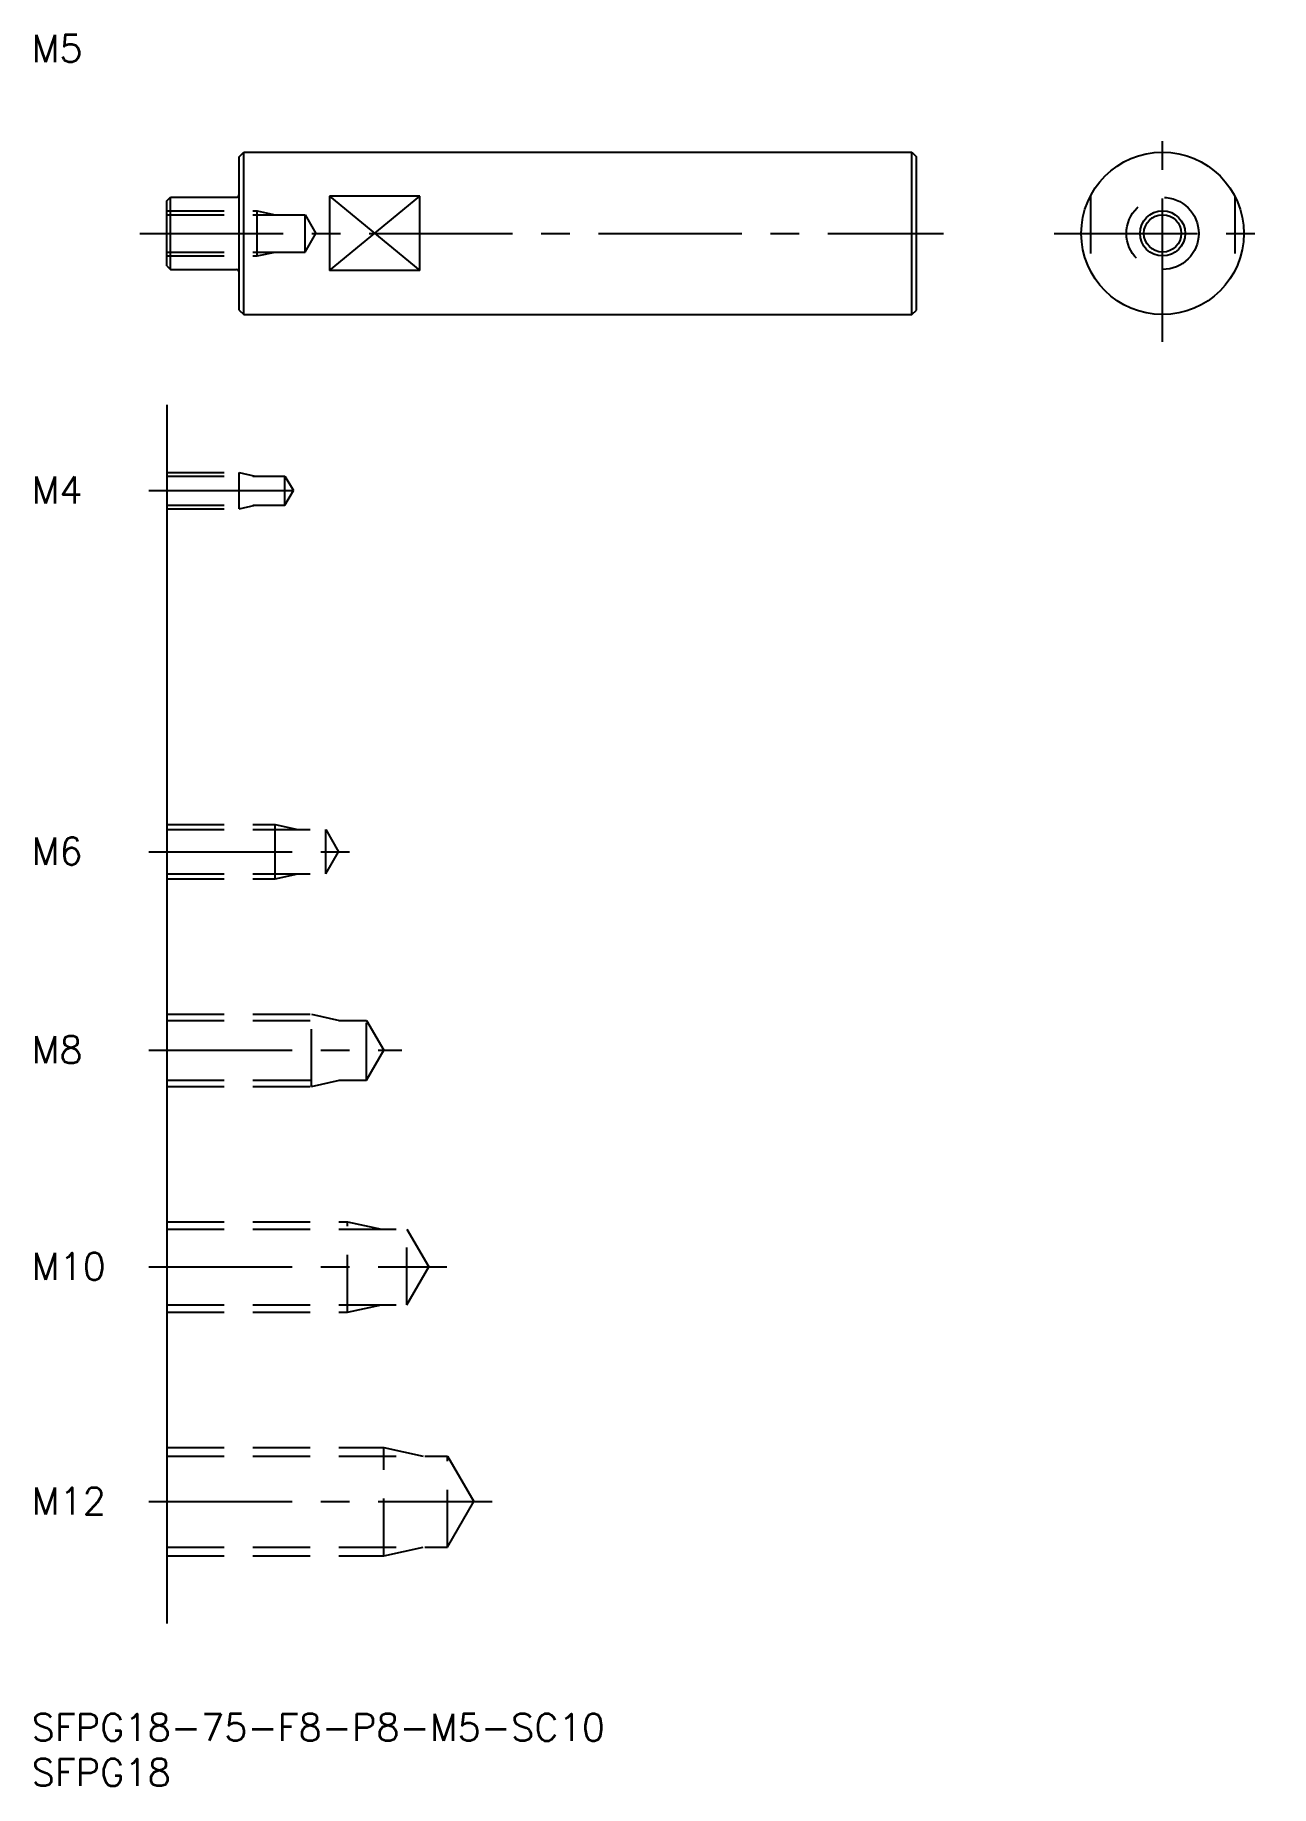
# Model space of a CAD drawing. Extents: x 0 to 137, y -8 to 186.
import ezdxf

# ---------------------------------------------------------------- set-up
doc = ezdxf.new("R2010")
doc.units = 0
doc.header["$LTSCALE"] = 0.5
doc.linetypes.add('CENTER', pattern=[50.8, 31.75, -6.35, 6.35, -6.35])
doc.linetypes.add('DASHED', pattern=[19.05, 12.7, -6.35])
for name, color, linetype in [('MSM_CENTER', 1, 'CENTER'), ('MSM_CONTINUOUS', 7, 'CONTINUOUS'), ('MSM_DASHED', 4, 'DASHED'), ('MSM_NARROW', 5, 'CONTINUOUS'), ('MSM_PART_NUMBER', 7, 'CONTINUOUS')]:
    doc.layers.add(name, color=color, linetype=linetype)
doc.styles.get("Standard").update_dxf_attribs({"font": 'txt.shx', "height": 3, "bigfont": 'bigfont.shx'})

# ---------------------------------------------------------------- blocks, each defined once
blk = doc.blocks.new('*U4')
at = {"layer": 'MSM_PART_NUMBER'}
blk.add_text('SFPG18-75-F8-P8-M5-SC10', height=3, dxfattribs=at).set_placement((0, -3))
blk = doc.blocks.new('*U5')
at = {"layer": 'MSM_PART_NUMBER'}
blk.add_text('SFPG18', height=3, dxfattribs=at).set_placement((0, -8))
blk = doc.blocks.new('*U6')
at = {"layer": 'MSM_PART_NUMBER'}
blk.add_text('M12', height=3, dxfattribs=at).set_placement((0, 22.06))
blk = doc.blocks.new('*U7')
at = {"layer": 'MSM_PART_NUMBER'}
blk.add_text('M10', height=3, dxfattribs=at).set_placement((0, 48.06))
blk = doc.blocks.new('*U8')
at = {"layer": 'MSM_PART_NUMBER'}
blk.add_text('M8', height=3, dxfattribs=at).set_placement((0, 72.06))
blk = doc.blocks.new('*U9')
at = {"layer": 'MSM_PART_NUMBER'}
blk.add_text('M6', height=3, dxfattribs=at).set_placement((0, 94.06))
blk = doc.blocks.new('*U10')
at = {"layer": 'MSM_PART_NUMBER'}
blk.add_text('M5', height=3, dxfattribs=at).set_placement((0, 182.98))
blk = doc.blocks.new('*U11')
at = {"layer": 'MSM_PART_NUMBER'}
blk.add_text('M4', height=3, dxfattribs=at).set_placement((0, 134.06))

msp = doc.modelspace()

# ---------------------------------------------------------------- linework, layer by layer
at = {"layer": 'MSM_CENTER'}
for p, q in [((125.27, 152), (125.27, 176)), ((12, 164), (101, 164)), ((113.27, 164), (137.27, 164)), ((13, 135.5), (31, 135.5)), ((13, 95.5), (36, 95.5)), ((13, 73.5), (41, 73.5)), ((13, 49.5), (46, 49.5)), ((13, 23.5), (51, 23.5))]:
    msp.add_line(p, q, dxfattribs=at)
at = {"layer": 'MSM_CONTINUOUS'}
for p, q in [((23, 172.5), (23.5, 173)), ((23.5, 155), (23.5, 173)), ((23.5, 173), (97.5, 173)), ((97.5, 173), (98, 172.5)), ((97.5, 155), (97.5, 173)), ((23, 155.5), (23, 172.5)), ((98, 155.5), (98, 172.5)), ((15, 167.6), (15.4, 168)), ((15, 160.4), (15, 167.6)), ((15.4, 160), (15.4, 168)), ((15.4, 168), (22.7, 168)), ((33, 168.12), (33, 159.88)), ((43, 168.12), (33, 168.12)), ((43, 159.88), (43, 168.12)), ((15, 160.4), (15.4, 160)), ((15.4, 160), (22.7, 160)), ((43, 159.88), (33, 159.88)), ((23, 155.5), (23.5, 155)), ((97.5, 155), (98, 155.5)), ((23.5, 155), (97.5, 155)), ((15, 145), (15, 10))]:
    msp.add_line(p, q, dxfattribs=at)
for radius in [9, 2.07]:
    msp.add_circle((125.27, 164), radius, dxfattribs=at)
for centre, start, end in [((22.7, 168.3), 270, 0), ((22.7, 159.7), 0, 90)]:
    msp.add_arc(centre, 0.3, start, end, dxfattribs=at)
at = {"layer": 'MSM_DASHED'}
for p, q in [((117.27, 168.12), (117.27, 159.88)), ((133.27, 168.12), (133.27, 159.88)), ((15, 166.5), (25, 166.5)), ((15, 166.07), (30.31, 166.07)), ((25, 161.5), (25, 166.5)), ((25, 166.5), (27, 166.07)), ((30.31, 161.93), (30.31, 166.07)), ((30.31, 166.07), (31.5, 164)), ((30.31, 161.93), (31.5, 164)), ((15, 161.93), (30.31, 161.93)), ((15, 161.5), (25, 161.5)), ((25, 161.5), (27, 161.93)), ((15, 137.5), (23, 137.5)), ((15, 137.12), (28.06, 137.12)), ((23, 133.5), (23, 137.5)), ((23, 137.5), (24.75, 137.12)), ((28.06, 133.88), (28.06, 137.12)), ((28.06, 137.12), (29, 135.5)), ((15, 133.88), (28.06, 133.88)), ((23, 133.5), (24.75, 133.88)), ((28.06, 133.88), (29, 135.5)), ((15, 133.5), (23, 133.5)), ((15, 98.5), (27, 98.5)), ((15, 97.96), (32.58, 97.96)), ((27, 92.5), (27, 98.5)), ((27, 98.5), (29.5, 97.96)), ((32.58, 93.04), (32.58, 97.96)), ((32.58, 97.96), (34, 95.5)), ((32.58, 93.04), (34, 95.5)), ((15, 93.04), (32.58, 93.04)), ((15, 92.5), (27, 92.5)), ((27, 92.5), (29.5, 93.04)), ((15, 77.5), (31, 77.5)), ((15, 76.82), (37.08, 76.82)), ((31, 69.5), (31, 77.5)), ((31, 77.5), (34.12, 76.82)), ((37.08, 70.18), (37.08, 76.82)), ((37.08, 76.82), (39, 73.5)), ((37.08, 70.18), (39, 73.5)), ((15, 70.18), (37.08, 70.18)), ((31, 69.5), (34.12, 70.18)), ((15, 69.5), (31, 69.5)), ((15, 54.5), (35, 54.5)), ((35, 44.5), (35, 54.5)), ((35, 54.5), (38.75, 53.69)), ((15, 53.69), (41.58, 53.69)), ((41.58, 45.31), (41.58, 53.69)), ((41.58, 53.69), (44, 49.5)), ((41.58, 45.31), (44, 49.5)), ((15, 45.31), (41.58, 45.31)), ((35, 44.5), (38.75, 45.31)), ((15, 44.5), (35, 44.5)), ((15, 29.5), (39, 29.5)), ((39, 17.5), (39, 29.5)), ((39, 29.5), (43.37, 28.55)), ((15, 28.55), (46.08, 28.55)), ((46.08, 18.45), (46.08, 28.55)), ((46.08, 28.55), (49, 23.5)), ((46.08, 18.45), (49, 23.5)), ((15, 18.45), (46.08, 18.45)), ((15, 17.5), (39, 17.5)), ((39, 17.5), (43.37, 18.45))]:
    msp.add_line(p, q, dxfattribs=at)
msp.add_circle((125.27, 164), 4, dxfattribs=at)
at = {"layer": 'MSM_NARROW'}
for p, q in [((33, 159.88), (43, 168.12)), ((33, 168.12), (43, 159.88))]:
    msp.add_line(p, q, dxfattribs=at)
msp.add_circle((125.27, 164), 2.5, dxfattribs=at)

# ---------------------------------------------------------------- block references
at = {"layer": 'MSM_CONTINUOUS'}
for name in ['*U10', '*U11', '*U9', '*U8', '*U7', '*U6', '*U4', '*U5']:
    msp.add_blockref(name, (0, 0), dxfattribs=at)

doc.saveas('drawing.dxf')
